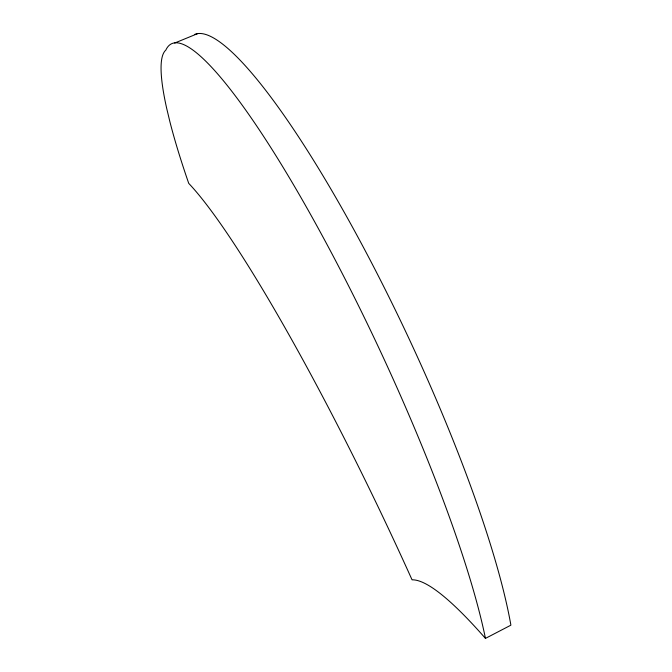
<?xml version="1.0" encoding="UTF-8"?>
<svg xmlns="http://www.w3.org/2000/svg" width="672" height="672" viewBox="0 0 672 672"><rect width="100%" height="100%" fill="white"/><g stroke="black" fill="none" stroke-linecap="round" stroke-linejoin="round"><path stroke-width="1.01" d="M485.453 638.4A366.425 59.17 65 0 0 322.182 235.544A366.425 59.17 65 0 0 165.808 50.14A266.515 41.933 65.6 0 0 166.723 108.528L169.949 121.951A266.515 41.933 65.6 0 0 188.731 183.372A399.613 47.284 64.4 0 1 412.054 579.835A580.591 76.516 60.7 0 1 485.453 638.4L510.896 625.17A365.19 65.579 64.9 0 0 361.721 244.146A365.19 65.579 64.9 0 0 194.687 34.423M174.67 43.042L197.736 33.6"/></g></svg>
